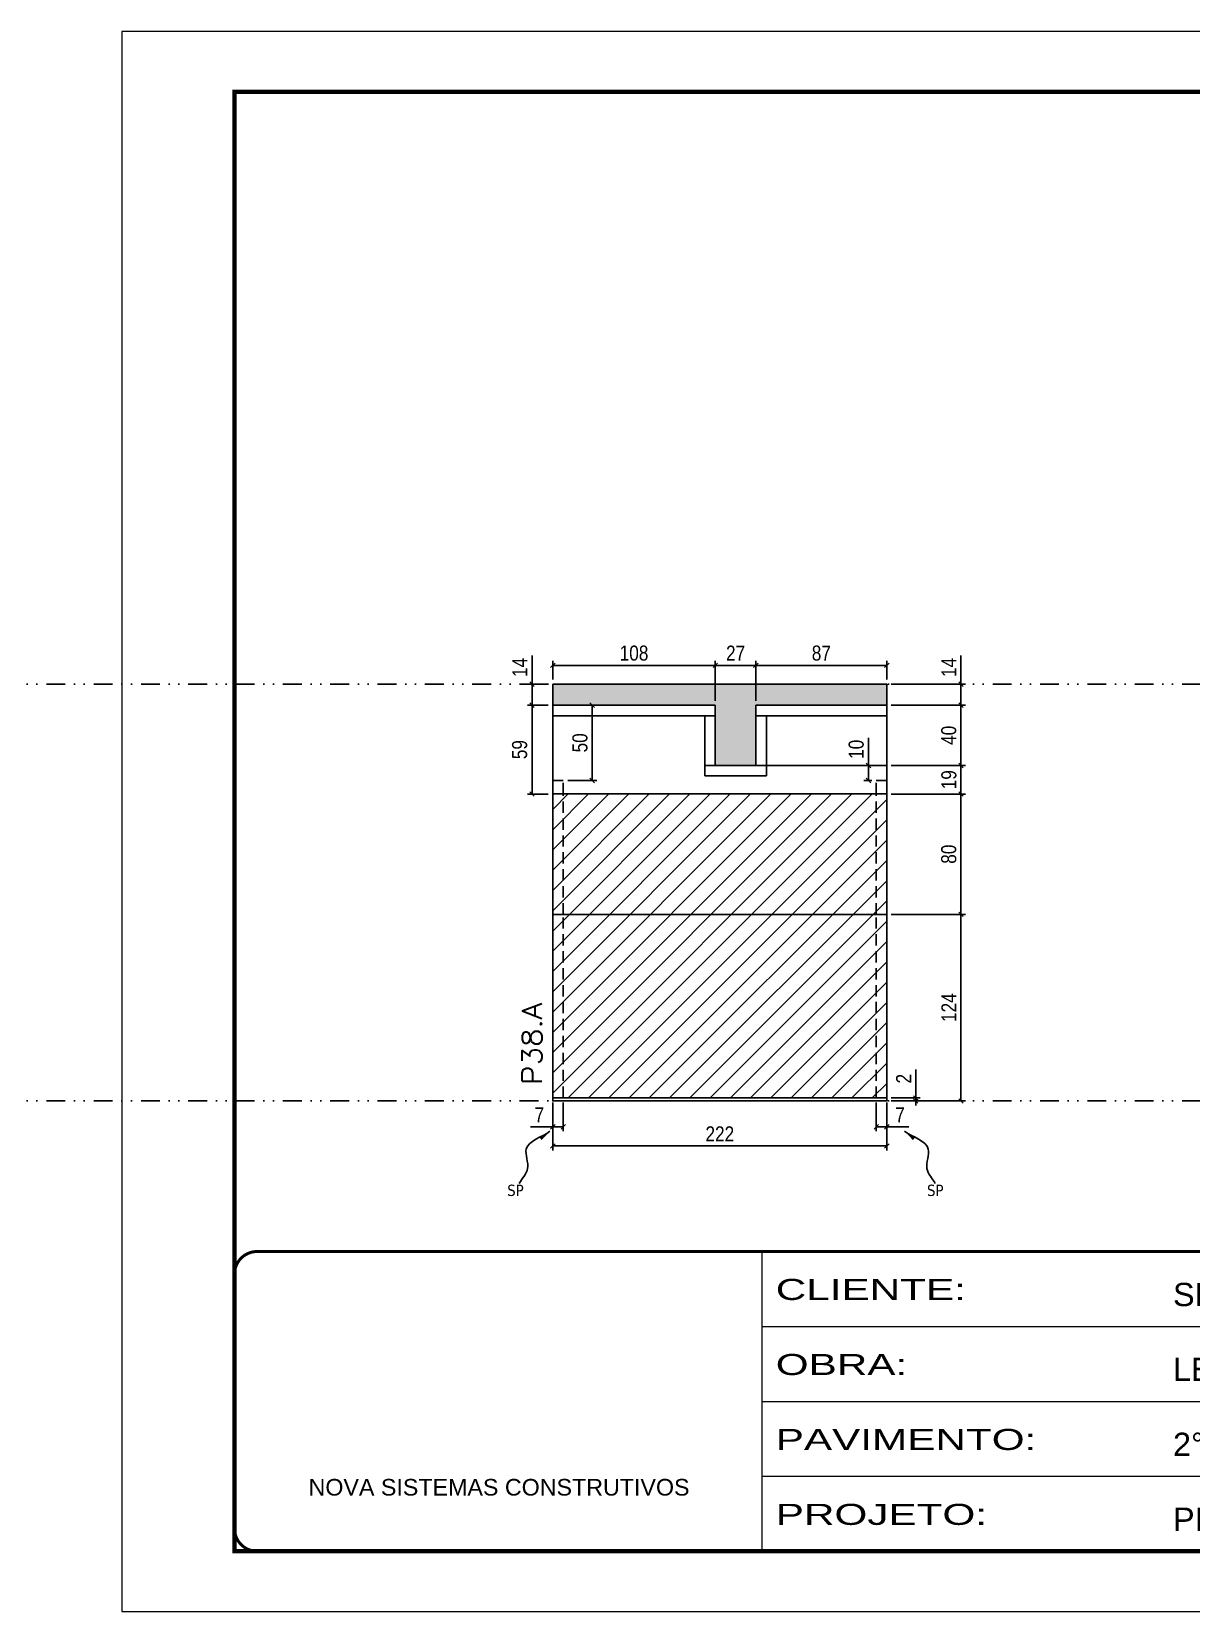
# Model space of a CAD drawing. Extents: x 13513 to 27878, y -21631 to 6985.
# Drawn here: x 15939 to 16709, y -7848 to -6798 of the extents above; entities that cross this region are included whole.
import ezdxf

# ---------------------------------------------------------------- set-up
doc = ezdxf.new("R2010")
doc.units = 0
for name, pattern in [('CONTINUO', [0]), ('DASHED', [0.75, 0.5, -0.25]), ('DIVIDE2', [0.625, 0.25, -0.125, 0, -0.125, 0, -0.125]), ('HIDDEN', [0.375, 0.25, -0.125])]:
    doc.linetypes.add(name, pattern=pattern)
for name, color, linetype in [('COTA', 241, 'Continuous'), ('Nível', 160, 'Continuous'), ('Painéis', 200, 'Continuous'), ('SARR_2.2x7', 40, 'Continuous'), ('Sarrafo de Pressão', 42, 'HIDDEN'), ('texto', 7, 'Continuous')]:
    doc.layers.add(name, color=color, linetype=linetype)
for name, color, linetype, lineweight in [('Folhas', 255, 'Continuous', 9), ('Hachura', 251, 'Continuous', 9), ('SARRAFO DE PRESSAO', 251, 'DASHED', 9), ('Texto Seção', 7, 'Continuous', 15)]:
    doc.layers.add(name, color=color, linetype=linetype, lineweight=lineweight)
doc.styles.add('ARIAL', font='arial.ttf')
doc.styles.add('COTA TECNICA', font='techl___.ttf', dxfattribs={"height": 10})
doc.styles.add('COTA TECNICA-50', font='techl___.ttf', dxfattribs={"height": 10})
doc.styles.add('REGUA-120', font='ROMANS.shx', dxfattribs={"height": 15})
doc.styles.get("Standard").update_dxf_attribs({"font": 'arial.ttf'})
doc.styles.add('Tecnologia', font='')
doc.styles.get('Tecnologia').set_extended_font_data('Forgotten Futurist')
doc.dimstyles.new('COTA PAINEL-50', dxfattribs={"dimtxt": 10, "dimasz": 3, "dimexe": 3, "dimexo": 3, "dimgap": 3, "dimtad": 1, "dimdec": 1, "dimzin": 12, "dimdsep": 46, "dimtxsty": 'COTA TECNICA-50', "dimblk1": 'OBLIQUE', "dimblk2": 'OBLIQUE', "dimsah": 1, "dimcen": 0.9, "dimclrd": 4, "dimclre": 4, "dimclrt": 240, "dimadec": 1, "dimazin": 3, "dimtfac": 1, "dimtdec": 1, "dimtmove": 0, "dimatfit": 3, "dimfxl": 1, "dimtolj": 1, "dimtzin": 12, "dimarcsym": 0})
doc.dimstyles.new('PAINEL', dxfattribs={"dimtxt": 10, "dimasz": 3, "dimexe": 3, "dimexo": 3, "dimgap": 3, "dimtad": 1, "dimdec": 1, "dimzin": 12, "dimdsep": 46, "dimtxsty": 'COTA TECNICA', "dimblk1": 'OBLIQUE', "dimblk2": 'OBLIQUE', "dimsah": 1, "dimcen": 0.9, "dimclrd": 4, "dimclre": 4, "dimclrt": 240, "dimadec": 1, "dimazin": 3, "dimtfac": 1, "dimtdec": 1, "dimtmove": 0, "dimatfit": 3, "dimfxl": 1, "dimtolj": 1, "dimtzin": 12, "dimarcsym": 0})
doc.dimstyles.get("Standard").update_dxf_attribs({"dimtxt": 0.18, "dimasz": 0.18, "dimexe": 0.18, "dimexo": 0.0625, "dimgap": 0.09, "dimtad": 0, "dimtih": 1, "dimtoh": 1, "dimdec": 4, "dimzin": 0, "dimdsep": 46, "dimtxsty": 'Standard', "dimcen": 0.09, "dimadec": 0, "dimazin": 0, "dimtfac": 1, "dimtdec": 4, "dimtofl": 0, "dimtmove": 0, "dimatfit": 3, "dimfxl": 1, "dimtolj": 1, "dimtzin": 0, "dimarcsym": 0})

# ---------------------------------------------------------------- blocks, each defined once
blk = doc.blocks.new('9999999999')
at = {"color": 30, "linetype": 'CONTINUO'}
for p, q in [((98564.6, 34230.2), (98564.6, 34429.4)), ((98564.6, 34379.6), (99584, 34379.6)), ((98564.6, 34329.8), (99488, 34329.8)), ((99584, 34329.8), (99488, 34329.8)), ((99488, 34329.8), (99488, 34230.2)), ((98564.6, 34280), (99488, 34280))]:
    blk.add_line(p, q, dxfattribs=at)
at = {"color": 30, "linetype": 'CONTINUO', "const_width": 2}
blk.add_lwpolyline([(99584, 34230.2), (99584, 34414.4, 0.414214), (99569, 34429.4), (98229, 34429.4, 0.414214), (98214, 34414.4), (98214, 34245.2, 0.414214), (98229, 34230.2), (99584, 34230.2)], format="xyb", dxfattribs=at)
at = {"layer": 'Folhas'}
blk.add_lwpolyline([(98139, 34190.2), (99624, 34190.2), (99624, 35240.2), (98139, 35240.2)], close=True, dxfattribs=at)
at = {"layer": 'Folhas', "color": 30, "const_width": 3}
blk.add_lwpolyline([(98214, 34230.2), (99584, 34230.2), (99584, 35200.2), (98214, 35200.2)], close=True, dxfattribs=at)
at = {"color": 7, "linetype": 'Continuous', "ltscale": 5, "style": 'ARIAL'}
for s, height, p in [('SKR', 15.48, (98837.7, 34393.1)), ('LEAF LOEFGREN', 15.483, (98837.7, 34343.3)), ('2° SUBSOLO INFERIOR', 15.483, (98837.7, 34293.5)), ('NOVA SISTEMAS CONSTRUTIVOS', 11.059, (98263.2, 34267.2)), ('PILARES', 15.48, (98837.7, 34243.7))]:
    blk.add_text(s, height=height, dxfattribs=at).set_placement(p)
at = {"layer": 'Folhas', "color": 7, "style": 'Tecnologia', "width": 1.5}
for s, p in [('CLIENTE:', (98573.7, 34397.2)), ('OBRA:', (98573.7, 34347.3)), ('PAVIMENTO:', (98573.7, 34297.5)), ('PROJETO:', (98573.7, 34247.7))]:
    blk.add_text(s, height=14, dxfattribs=at).set_placement(p)
blk = doc.blocks.new('_Oblique')
at = {"color": 0, "linetype": 'ByBlock', "lineweight": -2}
blk.add_line((-0.5, -0.5), (0.5, 0.5), dxfattribs=at)
blk = doc.blocks.new('*D2181')
at = {"layer": 'COTA', "color": 4, "lineweight": -2, "transparency": 16777216}
for p, q in [((16285, -7509.9), (16285, -7541.8)), ((16507, -7509.9), (16507, -7541.8)), ((16507, -7538.8), (16285, -7538.8))]:
    blk.add_line(p, q, dxfattribs=at)
at = {"layer": 'Defpoints', "color": 0, "transparency": 16777216}
for p in [(16285, -7506.9), (16507, -7506.9), (16285, -7538.8)]:
    blk.add_point(p, dxfattribs=at)
at = {"layer": 'COTA', "color": 4, "lineweight": -2, "transparency": 16777216, "xscale": 3, "yscale": 3, "zscale": 3, "rotation": 180}
blk.add_blockref('_Oblique', (16285, -7538.8), dxfattribs=at)
at = {"layer": 'COTA', "color": 4, "lineweight": -2, "transparency": 16777216, "xscale": 3, "yscale": 3, "zscale": 3}
blk.add_blockref('_Oblique', (16507, -7538.8), dxfattribs=at)
at = {"layer": 'COTA', "color": 240, "transparency": 16777216, "insert": (16396, -7530.8), "char_height": 10, "attachment_point": 5, "style": 'COTA TECNICA'}
blk.add_mtext('\\A1;222', dxfattribs=at)
blk = doc.blocks.new('*D2182')
at = {"layer": 'COTA', "color": 4, "lineweight": -2, "transparency": 16777216}
for p, q in [((16500, -7509.9), (16500, -7529.1)), ((16507, -7511.9), (16507, -7529.1)), ((16500, -7526.1), (16507, -7526.1)), ((16507, -7526.1), (16521.7, -7526.1))]:
    blk.add_line(p, q, dxfattribs=at)
at = {"layer": 'Defpoints', "color": 0, "transparency": 16777216}
for p in [(16500, -7506.9), (16507, -7508.9), (16507, -7526.1)]:
    blk.add_point(p, dxfattribs=at)
at = {"layer": 'COTA', "color": 4, "lineweight": -2, "transparency": 16777216, "xscale": 3, "yscale": 3, "zscale": 3, "rotation": 180}
blk.add_blockref('_Oblique', (16500, -7526.1), dxfattribs=at)
at = {"layer": 'COTA', "color": 4, "lineweight": -2, "transparency": 16777216, "xscale": 3, "yscale": 3, "zscale": 3}
blk.add_blockref('_Oblique', (16507, -7526.1), dxfattribs=at)
at = {"layer": 'COTA', "color": 240, "transparency": 16777216, "insert": (16515.8, -7518.1), "char_height": 10, "attachment_point": 5, "style": 'COTA TECNICA-50'}
blk.add_mtext('\\A1;7', dxfattribs=at)
blk = doc.blocks.new('*D2183')
at = {"layer": 'COTA', "color": 4, "lineweight": -2, "transparency": 16777216}
for p, q in [((16285, -7511.9), (16285, -7529.1)), ((16292, -7509.9), (16292, -7529.1)), ((16285, -7526.1), (16270.2, -7526.1)), ((16292, -7526.1), (16285, -7526.1))]:
    blk.add_line(p, q, dxfattribs=at)
at = {"layer": 'Defpoints', "color": 0, "transparency": 16777216}
for p in [(16292, -7506.9), (16285, -7508.9), (16285, -7526.1)]:
    blk.add_point(p, dxfattribs=at)
at = {"layer": 'COTA', "color": 4, "lineweight": -2, "transparency": 16777216, "xscale": 3, "yscale": 3, "zscale": 3, "rotation": 180}
blk.add_blockref('_Oblique', (16285, -7526.1), dxfattribs=at)
at = {"layer": 'COTA', "color": 4, "lineweight": -2, "transparency": 16777216, "xscale": 3, "yscale": 3, "zscale": 3}
blk.add_blockref('_Oblique', (16292, -7526.1), dxfattribs=at)
at = {"layer": 'COTA', "color": 240, "transparency": 16777216, "insert": (16276.1, -7518.1), "char_height": 10, "attachment_point": 5, "style": 'COTA TECNICA-50'}
blk.add_mtext('\\A1;7', dxfattribs=at)
blk = doc.blocks.new('*D2184')
at = {"layer": 'COTA', "color": 4, "lineweight": -2, "transparency": 16777216}
for p, q in [((16526.2, -7506.9), (16526.2, -7488.1)), ((16510, -7506.9), (16529.2, -7506.9)), ((16526.2, -7508.9), (16526.2, -7506.9)), ((16510, -7508.9), (16529.2, -7508.9)), ((16526.2, -7508.9), (16526.2, -7511.9))]:
    blk.add_line(p, q, dxfattribs=at)
at = {"layer": 'Defpoints', "color": 0, "transparency": 16777216}
for p in [(16507, -7506.9), (16507, -7508.9), (16526.2, -7508.9)]:
    blk.add_point(p, dxfattribs=at)
at = {"layer": 'COTA', "color": 4, "lineweight": -2, "transparency": 16777216, "xscale": 3, "yscale": 3, "zscale": 3}
for p, rotation in [((16526.2, -7506.9), 270), ((16526.2, -7508.9), 90)]:
    blk.add_blockref('_Oblique', p, dxfattribs=dict(at, rotation=rotation))
at = {"layer": 'COTA', "color": 240, "transparency": 16777216, "insert": (16518.2, -7494.1), "char_height": 10, "attachment_point": 5, "rotation": 90, "style": 'COTA TECNICA-50'}
blk.add_mtext('\\A1;2', dxfattribs=at)
blk = doc.blocks.new('*D2189')
at = {"layer": 'COTA', "color": 4, "linetype": 'ByBlock', "lineweight": -2, "transparency": 16777216}
for p, q in [((16510, -7384.9), (16559.3, -7384.9)), ((16556.3, -7508.9), (16556.3, -7384.9)), ((16510, -7508.9), (16559.3, -7508.9))]:
    blk.add_line(p, q, dxfattribs=at)
at = {"layer": 'Defpoints', "color": 0, "linetype": 'ByBlock', "transparency": 16777216}
for p in [(16507, -7384.9), (16556.3, -7384.9), (16507, -7508.9)]:
    blk.add_point(p, dxfattribs=at)
at = {"layer": 'COTA', "color": 4, "linetype": 'ByBlock', "lineweight": -2, "transparency": 16777216, "xscale": 3, "yscale": 3, "zscale": 3}
for p, rotation in [((16556.3, -7384.9), 90), ((16556.3, -7508.9), 270)]:
    blk.add_blockref('_Oblique', p, dxfattribs=dict(at, rotation=rotation))
at = {"layer": 'COTA', "color": 240, "linetype": 'ByBlock', "transparency": 16777216, "insert": (16548.3, -7446.9), "char_height": 10, "attachment_point": 5, "rotation": 90, "style": 'COTA TECNICA'}
blk.add_mtext('\\A1;124', dxfattribs=at)
blk = doc.blocks.new('*D2190')
at = {"layer": 'COTA', "color": 4, "linetype": 'ByBlock', "lineweight": -2, "transparency": 16777216}
for p, q in [((16510, -7384.9), (16559.3, -7384.9)), ((16556.3, -7508.9), (16556.3, -7384.9)), ((16510, -7508.9), (16559.3, -7508.9))]:
    blk.add_line(p, q, dxfattribs=at)
at = {"layer": 'Defpoints', "color": 0, "linetype": 'ByBlock', "transparency": 16777216}
for p in [(16507, -7384.9), (16556.3, -7384.9), (16507, -7508.9)]:
    blk.add_point(p, dxfattribs=at)
at = {"layer": 'COTA', "color": 4, "linetype": 'ByBlock', "lineweight": -2, "transparency": 16777216, "xscale": 3, "yscale": 3, "zscale": 3}
for p, rotation in [((16556.3, -7384.9), 90), ((16556.3, -7508.9), 270)]:
    blk.add_blockref('_Oblique', p, dxfattribs=dict(at, rotation=rotation))
at = {"layer": 'COTA', "color": 240, "linetype": 'ByBlock', "transparency": 16777216, "insert": (16548.3, -7446.9), "char_height": 10, "attachment_point": 5, "rotation": 90, "style": 'COTA TECNICA'}
blk.add_mtext('\\A1;124', dxfattribs=at)
blk = doc.blocks.new('*D2194')
at = {"layer": 'COTA', "color": 4, "lineweight": -2, "transparency": 16777216}
for p, q in [((16510, -7304.9), (16559.3, -7304.9)), ((16556.3, -7384.9), (16556.3, -7304.9)), ((16510, -7384.9), (16559.3, -7384.9))]:
    blk.add_line(p, q, dxfattribs=at)
at = {"layer": 'Defpoints', "color": 0, "transparency": 16777216}
for p in [(16507, -7304.9), (16556.3, -7304.9), (16507, -7384.9)]:
    blk.add_point(p, dxfattribs=at)
at = {"layer": 'COTA', "color": 4, "lineweight": -2, "transparency": 16777216, "xscale": 3, "yscale": 3, "zscale": 3}
for p, rotation in [((16556.3, -7304.9), 90), ((16556.3, -7384.9), 270)]:
    blk.add_blockref('_Oblique', p, dxfattribs=dict(at, rotation=rotation))
at = {"layer": 'COTA', "color": 240, "transparency": 16777216, "insert": (16548.2, -7344.9), "char_height": 10, "attachment_point": 5, "rotation": 90, "style": 'COTA TECNICA'}
blk.add_mtext('\\A1;80', dxfattribs=at)
blk = doc.blocks.new('*D2195')
at = {"layer": 'COTA', "color": 4, "lineweight": -2, "transparency": 16777216}
for p, q in [((16510, -7285.9), (16559.3, -7285.9)), ((16556.3, -7304.9), (16556.3, -7285.9)), ((16510, -7304.9), (16559.3, -7304.9))]:
    blk.add_line(p, q, dxfattribs=at)
at = {"layer": 'Defpoints', "color": 0, "transparency": 16777216}
for p in [(16507, -7285.9), (16556.3, -7285.9), (16507, -7304.9)]:
    blk.add_point(p, dxfattribs=at)
at = {"layer": 'COTA', "color": 4, "lineweight": -2, "transparency": 16777216, "xscale": 3, "yscale": 3, "zscale": 3}
for p, rotation in [((16556.3, -7285.9), 90), ((16556.3, -7304.9), 270)]:
    blk.add_blockref('_Oblique', p, dxfattribs=dict(at, rotation=rotation))
at = {"layer": 'COTA', "color": 240, "transparency": 16777216, "insert": (16548.3, -7295.4), "char_height": 10, "attachment_point": 5, "rotation": 90, "style": 'COTA TECNICA'}
blk.add_mtext('\\A1;19', dxfattribs=at)
blk = doc.blocks.new('*D2196')
at = {"layer": 'COTA', "color": 4, "lineweight": -2, "transparency": 16777216}
for p, q in [((16510, -7245.9), (16559.3, -7245.9)), ((16556.3, -7285.9), (16556.3, -7245.9)), ((16510, -7285.9), (16559.3, -7285.9))]:
    blk.add_line(p, q, dxfattribs=at)
at = {"layer": 'Defpoints', "color": 0, "transparency": 16777216}
for p in [(16507, -7245.9), (16556.3, -7245.9), (16507, -7285.9)]:
    blk.add_point(p, dxfattribs=at)
at = {"layer": 'COTA', "color": 4, "lineweight": -2, "transparency": 16777216, "xscale": 3, "yscale": 3, "zscale": 3}
for p, rotation in [((16556.3, -7245.9), 90), ((16556.3, -7285.9), 270)]:
    blk.add_blockref('_Oblique', p, dxfattribs=dict(at, rotation=rotation))
at = {"layer": 'COTA', "color": 240, "transparency": 16777216, "insert": (16548.2, -7265.9), "char_height": 10, "attachment_point": 5, "rotation": 90, "style": 'COTA TECNICA'}
blk.add_mtext('\\A1;40', dxfattribs=at)
blk = doc.blocks.new('*D2197')
at = {"layer": 'COTA', "color": 4, "lineweight": -2, "transparency": 16777216}
for p, q in [((16282, -7245.9), (16268.2, -7245.9)), ((16271.2, -7304.9), (16271.2, -7245.9)), ((16282, -7304.9), (16268.2, -7304.9))]:
    blk.add_line(p, q, dxfattribs=at)
at = {"layer": 'Defpoints', "color": 0, "transparency": 16777216}
for p in [(16271.2, -7245.9), (16285, -7245.9), (16285, -7304.9)]:
    blk.add_point(p, dxfattribs=at)
at = {"layer": 'COTA', "color": 4, "lineweight": -2, "transparency": 16777216, "xscale": 3, "yscale": 3, "zscale": 3}
for p, rotation in [((16271.2, -7245.9), 90), ((16271.2, -7304.9), 270)]:
    blk.add_blockref('_Oblique', p, dxfattribs=dict(at, rotation=rotation))
at = {"layer": 'COTA', "color": 240, "transparency": 16777216, "insert": (16263, -7275.4), "char_height": 10, "attachment_point": 5, "rotation": 90, "style": 'COTA TECNICA'}
blk.add_mtext('\\A1;59', dxfattribs=at)
blk = doc.blocks.new('*D2198')
at = {"layer": 'COTA', "color": 4, "lineweight": -2, "transparency": 16777216}
for p, q in [((16556.3, -7231.9), (16556.3, -7212.8)), ((16510, -7231.9), (16559.3, -7231.9)), ((16556.3, -7245.9), (16556.3, -7231.9)), ((16510, -7245.9), (16559.3, -7245.9))]:
    blk.add_line(p, q, dxfattribs=at)
at = {"layer": 'Defpoints', "color": 0, "transparency": 16777216}
for p in [(16507, -7231.9), (16556.3, -7231.9), (16507, -7245.9)]:
    blk.add_point(p, dxfattribs=at)
at = {"layer": 'COTA', "color": 4, "lineweight": -2, "transparency": 16777216, "xscale": 3, "yscale": 3, "zscale": 3}
for p, rotation in [((16556.3, -7231.9), 90), ((16556.3, -7245.9), 270)]:
    blk.add_blockref('_Oblique', p, dxfattribs=dict(at, rotation=rotation))
at = {"layer": 'COTA', "color": 240, "transparency": 16777216, "insert": (16548.3, -7220.8), "char_height": 10, "attachment_point": 5, "rotation": 90, "style": 'COTA TECNICA'}
blk.add_mtext('\\A1;14', dxfattribs=at)
blk = doc.blocks.new('*D2199')
at = {"layer": 'COTA', "color": 4, "lineweight": -2, "transparency": 16777216}
for p, q in [((16271.2, -7231.9), (16271.2, -7212.8)), ((16282, -7231.9), (16268.2, -7231.9)), ((16271.2, -7245.9), (16271.2, -7231.9)), ((16282, -7245.9), (16268.2, -7245.9))]:
    blk.add_line(p, q, dxfattribs=at)
at = {"layer": 'Defpoints', "color": 0, "transparency": 16777216}
for p in [(16271.2, -7231.9), (16285, -7231.9), (16285, -7245.9)]:
    blk.add_point(p, dxfattribs=at)
at = {"layer": 'COTA', "color": 4, "lineweight": -2, "transparency": 16777216, "xscale": 3, "yscale": 3, "zscale": 3}
for p, rotation in [((16271.2, -7231.9), 90), ((16271.2, -7245.9), 270)]:
    blk.add_blockref('_Oblique', p, dxfattribs=dict(at, rotation=rotation))
at = {"layer": 'COTA', "color": 240, "transparency": 16777216, "insert": (16263.1, -7220.8), "char_height": 10, "attachment_point": 5, "rotation": 90, "style": 'COTA TECNICA'}
blk.add_mtext('\\A1;14', dxfattribs=at)
blk = doc.blocks.new('*D2200')
at = {"layer": 'COTA', "color": 4, "lineweight": -2, "transparency": 16777216}
for p, q in [((16494.8, -7285.9), (16494.8, -7267.5)), ((16497, -7285.9), (16491.8, -7285.9)), ((16494.8, -7295.9), (16494.8, -7285.9)), ((16497, -7295.9), (16491.8, -7295.9))]:
    blk.add_line(p, q, dxfattribs=at)
at = {"layer": 'Defpoints', "color": 0, "transparency": 16777216}
for p in [(16494.8, -7285.9), (16500, -7285.9), (16500, -7295.9)]:
    blk.add_point(p, dxfattribs=at)
at = {"layer": 'COTA', "color": 4, "lineweight": -2, "transparency": 16777216, "xscale": 3, "yscale": 3, "zscale": 3}
for p, rotation in [((16494.8, -7285.9), 90), ((16494.8, -7295.9), 270)]:
    blk.add_blockref('_Oblique', p, dxfattribs=dict(at, rotation=rotation))
at = {"layer": 'COTA', "color": 240, "transparency": 16777216, "insert": (16486.7, -7275.2), "char_height": 10, "attachment_point": 5, "rotation": 90, "style": 'COTA TECNICA'}
blk.add_mtext('\\A1;10', dxfattribs=at)
blk = doc.blocks.new('*D2201')
at = {"layer": 'COTA', "color": 4, "lineweight": -2, "transparency": 16777216}
for p, q in [((16295, -7245.9), (16314.2, -7245.9)), ((16311.2, -7295.9), (16311.2, -7245.9)), ((16295, -7295.9), (16314.2, -7295.9))]:
    blk.add_line(p, q, dxfattribs=at)
at = {"layer": 'Defpoints', "color": 0, "transparency": 16777216}
for p in [(16292, -7245.9), (16311.2, -7245.9), (16292, -7295.9)]:
    blk.add_point(p, dxfattribs=at)
at = {"layer": 'COTA', "color": 4, "lineweight": -2, "transparency": 16777216, "xscale": 3, "yscale": 3, "zscale": 3}
for p, rotation in [((16311.2, -7245.9), 90), ((16311.2, -7295.9), 270)]:
    blk.add_blockref('_Oblique', p, dxfattribs=dict(at, rotation=rotation))
at = {"layer": 'COTA', "color": 240, "transparency": 16777216, "insert": (16303.1, -7270.9), "char_height": 10, "attachment_point": 5, "rotation": 90, "style": 'COTA TECNICA'}
blk.add_mtext('\\A1;50', dxfattribs=at)
blk = doc.blocks.new('*D2202')
at = {"layer": 'COTA', "color": 4, "lineweight": -2, "transparency": 16777216}
for p, q in [((16285, -7228.9), (16285, -7216.4)), ((16285, -7219.4), (16393, -7219.4)), ((16393, -7242.9), (16393, -7216.4))]:
    blk.add_line(p, q, dxfattribs=at)
at = {"layer": 'Defpoints', "color": 0, "transparency": 16777216}
for p in [(16393, -7219.4), (16285, -7231.9), (16393, -7245.9)]:
    blk.add_point(p, dxfattribs=at)
at = {"layer": 'COTA', "color": 4, "lineweight": -2, "transparency": 16777216, "xscale": 3, "yscale": 3, "zscale": 3, "rotation": 180}
blk.add_blockref('_Oblique', (16285, -7219.4), dxfattribs=at)
at = {"layer": 'COTA', "color": 4, "lineweight": -2, "transparency": 16777216, "xscale": 3, "yscale": 3, "zscale": 3}
blk.add_blockref('_Oblique', (16393, -7219.4), dxfattribs=at)
at = {"layer": 'COTA', "color": 240, "transparency": 16777216, "insert": (16339, -7211.3), "char_height": 10, "attachment_point": 5, "style": 'COTA TECNICA'}
blk.add_mtext('\\A1;108', dxfattribs=at)
blk = doc.blocks.new('*D2203')
at = {"layer": 'COTA', "color": 4, "lineweight": -2, "transparency": 16777216}
for p, q in [((16393, -7242.9), (16393, -7216.4)), ((16393, -7219.4), (16420, -7219.4)), ((16420, -7242.9), (16420, -7216.4))]:
    blk.add_line(p, q, dxfattribs=at)
at = {"layer": 'Defpoints', "color": 0, "transparency": 16777216}
for p in [(16420, -7219.4), (16393, -7245.9), (16420, -7245.9)]:
    blk.add_point(p, dxfattribs=at)
at = {"layer": 'COTA', "color": 4, "lineweight": -2, "transparency": 16777216, "xscale": 3, "yscale": 3, "zscale": 3, "rotation": 180}
blk.add_blockref('_Oblique', (16393, -7219.4), dxfattribs=at)
at = {"layer": 'COTA', "color": 4, "lineweight": -2, "transparency": 16777216, "xscale": 3, "yscale": 3, "zscale": 3}
blk.add_blockref('_Oblique', (16420, -7219.4), dxfattribs=at)
at = {"layer": 'COTA', "color": 240, "transparency": 16777216, "insert": (16406.5, -7211.3), "char_height": 10, "attachment_point": 5, "style": 'COTA TECNICA'}
blk.add_mtext('\\A1;27', dxfattribs=at)
blk = doc.blocks.new('*D2204')
at = {"layer": 'COTA', "color": 4, "lineweight": -2, "transparency": 16777216}
for p, q in [((16420, -7242.9), (16420, -7216.4)), ((16420, -7219.4), (16507, -7219.4)), ((16507, -7228.9), (16507, -7216.4))]:
    blk.add_line(p, q, dxfattribs=at)
at = {"layer": 'Defpoints', "color": 0, "transparency": 16777216}
for p in [(16507, -7219.4), (16507, -7231.9), (16420, -7245.9)]:
    blk.add_point(p, dxfattribs=at)
at = {"layer": 'COTA', "color": 4, "lineweight": -2, "transparency": 16777216, "xscale": 3, "yscale": 3, "zscale": 3, "rotation": 180}
blk.add_blockref('_Oblique', (16420, -7219.4), dxfattribs=at)
at = {"layer": 'COTA', "color": 4, "lineweight": -2, "transparency": 16777216, "xscale": 3, "yscale": 3, "zscale": 3}
blk.add_blockref('_Oblique', (16507, -7219.4), dxfattribs=at)
at = {"layer": 'COTA', "color": 240, "transparency": 16777216, "insert": (16463.5, -7211.3), "char_height": 10, "attachment_point": 5, "style": 'COTA TECNICA'}
blk.add_mtext('\\A1;87', dxfattribs=at)

msp = doc.modelspace()

# ---------------------------------------------------------------- hatches: boundary and pattern name
at = {"layer": 'COTA'}
h = msp.add_hatch(dxfattribs=at)
h.set_pattern_fill('AR-CONC', color=256, scale=0.03)
h.paths.add_polyline_path([(16419.98, -7245.89), (16506.98, -7245.89), (16506.98, -7231.89), (16284.98, -7231.89), (16284.98, -7245.89), (16392.98, -7245.89), (16392.98, -7285.89), (16419.98, -7285.89)])
at = {"layer": 'Hachura', "linetype": 'ByBlock'}
h = msp.add_hatch(dxfattribs=at)
h.set_pattern_fill('ANSI31', color=256, scale=3)
h.paths.add_polyline_path([(16284.98, -7304.89), (16284.98, -7384.89), (16506.98, -7384.89), (16506.98, -7304.89)])
h.paths.add_polyline_path([(16506.98, -7506.89), (16506.98, -7384.89), (16284.98, -7384.89), (16284.98, -7506.89)])
h.paths.add_polyline_path([(16755, -7384.89), (16755, -7506.89), (16977, -7506.89), (16977, -7384.89)])
h.paths.add_polyline_path([(16755, -7321.89), (16755, -7384.89), (16977, -7384.89), (16977, -7321.89)])

# ---------------------------------------------------------------- linework, layer by layer
at = {"layer": 'COTA'}
for p, q in [((16284.98, -7231.89), (16506.98, -7231.89)), ((16284.98, -7245.89), (16284.98, -7231.89)), ((16506.98, -7231.89), (16506.98, -7245.89)), ((16392.98, -7285.89), (16385.98, -7285.89)), ((16385.98, -7285.89), (16385.98, -7292.89)), ((16426.98, -7285.89), (16426.98, -7292.89)), ((16284.98, -7295.89), (16291.98, -7295.89)), ((16506.98, -7295.89), (16499.98, -7295.89))]:
    msp.add_line(p, q, dxfattribs=at)
at = {"layer": 'Nível', "color": 4, "linetype": 'DIVIDE2', "ltscale": 50}
for p, q in [((13526.77, -7231.89), (17483.47, -7231.89)), ((13526.77, -7508.89), (21531.15, -7508.89))]:
    msp.add_line(p, q, dxfattribs=at)
at = {"layer": 'Painéis'}
for p, q in [((16392.98, -7245.89), (16284.98, -7245.89)), ((16284.98, -7245.89), (16284.98, -7508.89)), ((16392.98, -7285.89), (16392.98, -7245.89)), ((16506.98, -7245.89), (16419.98, -7245.89)), ((16419.98, -7245.89), (16419.98, -7285.89)), ((16506.98, -7508.89), (16506.98, -7245.89)), ((16506.98, -7285.89), (16392.98, -7285.89)), ((16284.98, -7304.89), (16506.98, -7304.89)), ((16284.98, -7384.89), (16506.98, -7384.89)), ((16284.98, -7508.89), (16506.98, -7508.89))]:
    msp.add_line(p, q, dxfattribs=at)
msp.add_lwpolyline([(16506.98, -7506.89), (16284.98, -7506.89), (16284.98, -7508.89), (16506.98, -7508.89)], close=True, dxfattribs=at)
at = {"layer": 'SARR_2.2x7'}
for p, q in [((16392.98, -7252.89), (16284.98, -7252.89)), ((16385.98, -7285.89), (16385.98, -7252.89)), ((16506.98, -7252.89), (16419.98, -7252.89)), ((16426.98, -7252.89), (16426.98, -7285.89)), ((16426.98, -7292.89), (16385.98, -7292.89))]:
    msp.add_line(p, q, dxfattribs=at)
at = {"layer": 'Sarrafo de Pressão', "ltscale": 30}
for p, q in [((16291.98, -7304.89), (16291.98, -7295.89)), ((16499.98, -7304.89), (16499.98, -7295.89)), ((16291.98, -7384.89), (16291.98, -7304.89)), ((16499.98, -7384.89), (16499.98, -7304.89)), ((16291.98, -7506.89), (16291.98, -7384.89)), ((16499.98, -7506.89), (16499.98, -7384.89))]:
    msp.add_line(p, q, dxfattribs=at)

# ---------------------------------------------------------------- block references
at = {"layer": 'SARRAFO DE PRESSAO', "color": 6, "linetype": 'ByBlock'}
msp.add_blockref('9999999999', (-82140.51, -42038.38), dxfattribs=at)

# ---------------------------------------------------------------- texts
at = {"layer": 'texto', "color": 0, "char_height": 7.5, "attachment_point": 5}
for insert in [(16260.2, -7568.38), (16539.22, -7568.38)]:
    msp.add_mtext('{\\fTahoma|b0|i0|c0|p34;\\C4;SP}', dxfattribs=dict(at, insert=insert))
at = {"layer": 'Texto Seção', "style": 'REGUA-120', "width": 1.1}
msp.add_text('P38.A', height=13, rotation=90, dxfattribs=at).set_placement((16277.73, -7498.13))

# ---------------------------------------------------------------- dimensions: what is measured, and where the dimension line sits
at = {"layer": 'COTA'}
for base, p1, p2, angle, dimstyle, picture, middle in [((16271.19, -7231.89), (16284.98, -7245.89), (16284.98, -7231.89), 90, 'PAINEL', '*D2199', (16263.12, -7220.83)), ((16556.34, -7231.89), (16506.98, -7245.89), (16506.98, -7231.89), 90, 'PAINEL', '*D2198', (16548.27, -7220.83)), ((16271.19, -7245.89), (16284.98, -7304.89), (16284.98, -7245.89), 90, 'PAINEL', '*D2197', (16263.05, -7275.39)), ((16311.17, -7245.89), (16291.98, -7295.89), (16291.98, -7245.89), 90, 'PAINEL', '*D2201', (16303.06, -7270.89)), ((16556.34, -7245.89), (16506.98, -7285.89), (16506.98, -7245.89), 90, 'PAINEL', '*D2196', (16548.24, -7265.89)), ((16494.8, -7285.89), (16499.98, -7295.89), (16499.98, -7285.89), 90, 'PAINEL', '*D2200', (16486.7, -7275.18)), ((16556.34, -7285.89), (16506.98, -7304.89), (16506.98, -7285.89), 90, 'PAINEL', '*D2195', (16548.26, -7295.39)), ((16556.34, -7304.89), (16506.98, -7384.89), (16506.98, -7304.89), 90, 'PAINEL', '*D2194', (16548.22, -7344.89)), ((16284.98, -7526.13), (16291.98, -7506.89), (16284.98, -7508.89), 180, 'COTA PAINEL-50', '*D2183', (16276.11, -7518.06))]:
    dim = msp.add_linear_dim(base=base, p1=p1, p2=p2, angle=angle, dimstyle=dimstyle, dxfattribs=at)
    dim.commit()
    dim.dimension.update_dxf_attribs({"geometry": picture, "text_midpoint": middle})
for base, p1, p2, dimstyle, picture, middle in [((16392.98, -7219.38), (16284.98, -7231.89), (16392.98, -7245.89), 'PAINEL', '*D2202', (16338.98, -7211.26)), ((16506.98, -7526.13), (16499.98, -7506.89), (16506.98, -7508.89), 'COTA PAINEL-50', '*D2182', (16515.84, -7518.06))]:
    dim = msp.add_linear_dim(base=base, p1=p1, p2=p2, dimstyle=dimstyle, dxfattribs=at)
    dim.commit()
    dim.dimension.update_dxf_attribs({"geometry": picture, "text_midpoint": middle})
for base, p1, p2, picture, middle in [((16419.98, -7219.38), (16392.98, -7245.89), (16419.98, -7245.89), '*D2203', (16406.48, -7211.31)), ((16506.98, -7219.38), (16419.98, -7245.89), (16506.98, -7231.89), '*D2204', (16463.48, -7211.29))]:
    dim = msp.add_linear_dim(base=base, p1=p1, p2=p2, dimstyle='PAINEL', override={"dimtmove": 1}, dxfattribs=at)
    dim.commit()
    dim.dimension.update_dxf_attribs({"geometry": picture, "text_midpoint": middle})
at = {"layer": 'COTA', "linetype": 'ByBlock'}
for picture in ['*D2189', '*D2190']:
    dim = msp.add_aligned_dim(p1=(16506.98, -7508.89), p2=(16506.98, -7384.89), distance=-49.37, dimstyle='PAINEL', dxfattribs=at)
    dim.commit()
    dim.dimension.update_dxf_attribs({"geometry": picture, "text_midpoint": (16548.27, -7446.89)})
at = {"layer": 'COTA'}
dim = msp.add_linear_dim(base=(16526.23, -7508.89), p1=(16506.98, -7506.89), p2=(16506.98, -7508.89), angle=90, dimstyle='COTA PAINEL-50', dxfattribs=at)
dim.commit()
dim.dimension.update_dxf_attribs({"geometry": '*D2184', "text_midpoint": (16526.23, -7494.14), "dimtype": 160})
dim = msp.add_linear_dim(base=(16284.98, -7538.79), p1=(16506.98, -7506.89), p2=(16284.98, -7506.89), angle=180, dimstyle='PAINEL', override={"dimarcsym": 2}, dxfattribs=at)
dim.commit()
dim.dimension.update_dxf_attribs({"geometry": '*D2181', "text_midpoint": (16395.98, -7530.79)})

# ---------------------------------------------------------------- leaders
at = {"layer": 'COTA', "path_type": 1}
for points in [[(16283.15, -7529.07), (16267.36, -7540.91), (16268.29, -7553.91), (16262.73, -7563.69)], [(16518.81, -7529.07), (16534.59, -7540.91), (16533.67, -7553.91), (16539.22, -7563.69)]]:
    msp.add_leader(points, dimstyle='Standard', override={"dimasz": 8}, dxfattribs=at)

doc.saveas('drawing.dxf')
